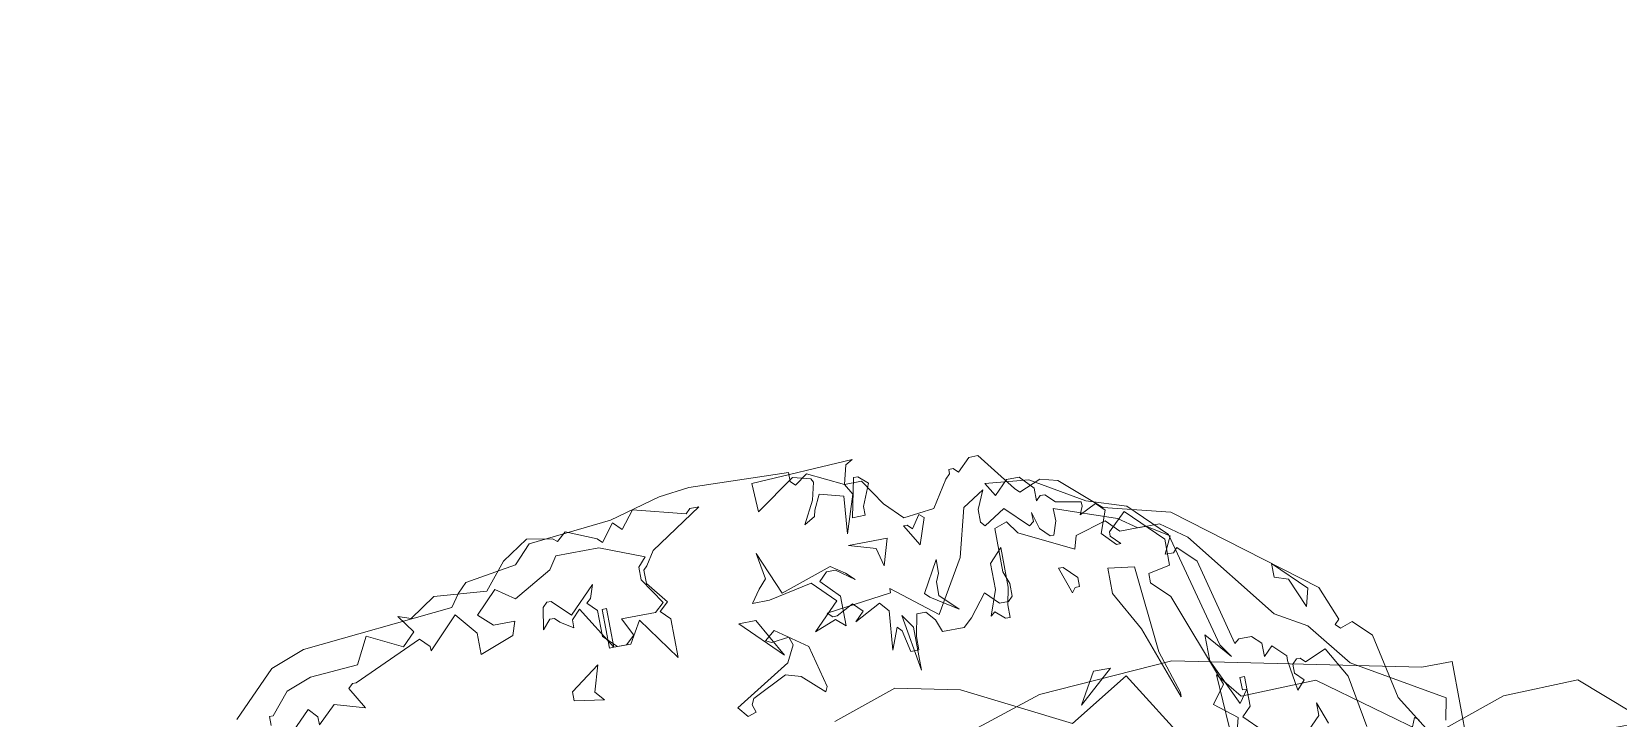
# Model space of a CAD drawing. Header units: millimetres. Extents: x 1418 to 1811, y 1796 to 1956.
# Drawn here: x 1472.459 to 1473.307, y 1834.508 to 1834.875 of the extents above; entities that cross this region are included whole.
import ezdxf

# ---------------------------------------------------------------- set-up
doc = ezdxf.new("R2010")
doc.units = ezdxf.units.MM
doc.layers.add('ARBRE', color=251, linetype='Continuous', lineweight=13)
doc.layers.add('VEGETAIS', color=3, linetype='Continuous')

# ---------------------------------------------------------------- blocks, each defined once
blk = doc.blocks.new('WMF26', base_point=(0, 0.0008))
at = {"color": 85}
for points in [[(7.3226, -0.1836), (7.3588, -0.2206), (7.4617, -0.1474), (7.7449, -0.2857), (7.8833, -0.2857), (8.0216, -0.4965), (8.1591, -0.6356), (8.4069, -0.6051), (8.5452, -0.3952), (8.5814, -0.3581), (8.5814, -0.3219), (8.6177, -0.3219), (8.6539, -0.3581), (8.756, -0.2569), (8.8292, -0.2569), (9.0688, -0.5689), (9.1051, -0.6051), (9.2804, -0.5327), (9.4187, -0.5689), (9.7316, -0.8464), (10.2552, -0.9839), (11.3025, -1.7915), (11.412, -2.069), (11.3758, -2.1052), (11.412, -2.1414), (11.5141, -2.1052), (11.6524, -2.2427), (11.7611, -2.7672), (11.9727, -3.1163)], [(10.2264, -11.7108), (9.9786, -11.7108), (9.7028, -11.9875), (9.5274, -11.9578), (8.756, -12.3728), (8.3048, -12.4823), (8.0578, -12.5119), (7.8462, -12.4823), (7.6066, -12.162), (7.5342, -12.097), (7.4979, -12.1332), (7.6066, -12.5119), (7.395, -12.5119), (7.3226, -12.4461), (6.6606, -12.6568), (6.2095, -12.6857), (5.4018, -12.5119), (5.3005, -12.5119), (5.3005, -12.2345), (4.8123, -12.1983), (4.7398, -12.1983)], [(2.6445, -1.2317), (2.9936, -0.8826), (3.2694, -0.7805), (4.492, -0.6718), (4.5653, -0.5689), (4.6377, -0.4965), (5.0527, -0.4314), (5.191, -0.2857), (5.8604, -0.2206), (6.2753, -0.1111), (6.5223, -0.0815), (7.3226, -0.1111), (7.3226, -0.1836), (7.3226, -0.1836)]]:
    blk.add_lwpolyline(points, dxfattribs=at)
at = {"color": 63}
for points in [[(7.7449, -0.2857), (7.796, -0.3738), (7.6955, -0.6776), (7.7211, -0.3754), (7.5325, -0.326), (7.4749, -0.4438), (7.4617, -0.4932), (7.3736, -0.5442), (7.4699, -0.3623), (7.5062, -0.2231), (7.4881, -0.1918), (7.3481, -0.1548), (7.0303, -0.3746), (7.0221, -0.1433), (7.8404, -0.1029), (7.7836, -0.1358), (7.7449, -0.2857), (7.7449, -0.2857)], [(6.5001, -0.2462), (6.5734, -0.2462), (6.1518, -0.522), (6.0777, -0.6315), (6.0489, -0.6611), (6.0489, -0.7698), (6.188, -0.9443), (6.1156, -1.0094), (6.188, -1.0827), (6.188, -1.3955), (5.9402, -1.0464), (5.8381, -1.221), (5.7006, -1.221), (5.489, -0.8711), (5.4166, -0.9443), (5.4166, -1.0094), (5.3145, -0.9443), (5.2783, -0.9081), (5.2421, -0.9081), (5.1762, -0.9806), (5.2058, -0.806), (5.2421, -0.7698), (5.2783, -0.7698), (5.4166, -0.9081), (5.6274, -0.6973), (5.5903, -0.806), (5.5541, -0.8348), (5.6274, -0.9081), (5.6274, -1.1189), (5.7295, -1.221), (5.8019, -1.221), (5.8744, -1.1551), (5.8019, -1.0094), (6.0777, -1.0094), (6.1518, -0.9443), (6.0127, -0.7336), (6.0127, -0.6315), (6.0777, -0.5582), (5.7295, -0.4199), (5.3804, -0.4199), (5.3145, -0.522), (5.0016, -0.6973), (4.8559, -0.5944), (4.6814, -0.7698), (4.7909, -0.8711), (4.9654, -0.8711), (4.9292, -0.9806), (4.6517, -1.0827), (4.6517, -0.9081), (4.5068, -0.7336), (4.2664, -0.9806), (4.2664, -0.9443), (4.194, -0.8711), (3.6333, -1.1189), (3.6045, -1.1189), (3.5683, -1.1551), (3.6695, -1.3297), (3.4299, -1.2572), (3.2842, -1.3955), (3.2842, -1.3297), (3.2192, -1.2572), (2.8693, -1.6063)], [(2.9055, -1.3297), (2.9055, -1.2572), (2.9343, -1.2572), (3.0808, -1.0827), (3.2842, -1.0094), (3.6695, -0.9806), (3.779, -0.7698), (4.0557, -0.9081), (4.1577, -0.806), (4.0557, -0.6611), (4.1577, -0.6973), (4.3685, -0.5582), (4.7909, -0.5944), (4.9654, -0.3837), (5.1762, -0.2462), (5.3804, -0.2824), (5.4166, -0.3112), (5.489, -0.2462), (5.7295, -0.3474), (5.7657, -0.3837), (5.8744, -0.2462), (5.9402, -0.3112), (6.0489, -0.1729), (6.4639, -0.2824), (6.5001, -0.2462), (6.5001, -0.2462)], [(8.7519, -0.7805), (8.7823, -0.8167), (8.956, -0.7081), (9.1306, -0.8826), (9.1668, -0.853), (9.1668, -0.7805), (9.203, -0.9188), (9.2771, -0.9913), (9.3059, -0.9913), (9.3422, -0.8826), (9.3422, -0.7805), (9.8296, -0.955), (9.9745, -1.0571), (10.1498, -1.0571), (10.3532, -1.2029), (10.9131, -1.9307), (11.1609, -2.0756), (11.4375, -2.4255), (12.1357, -2.8404), (12.0995, -3.0142)], [(11.8953, -2.9779), (11.859, -2.9491), (11.7866, -3.1237)], [(11.4737, -2.9491), (11.4013, -2.5268), (11.263, -2.2789), (11.0884, -2.353), (11.0522, -2.3168), (11.0226, -2.3168), (10.9863, -2.353), (10.9863, -2.4255), (11.0522, -2.4905), (10.9863, -2.563), (10.9501, -2.3168), (10.9501, -2.2789), (10.848, -2.1777), (10.7756, -2.2501), (10.7756, -2.1414), (10.7031, -2.0756), (10.601, -2.0756), (10.564, -2.1052), (10.3894, -1.4062), (10.2519, -1.2679), (10.2157, -1.3041), (10.1498, -1.3041), (10.2157, -1.1666), (10.0403, -1.0571), (9.8296, -1.0571), (9.7283, -0.955), (9.4805, -1.0275), (9.4508, -1.1304), (9.0293, -0.9188), (8.956, -0.8167), (8.8548, -0.853), (8.8548, -1.2029), (8.891, -1.3041), (8.891, -1.4062), (8.8548, -1.4424), (8.7823, -1.4424), (8.6794, -1.3404), (8.5419, -1.5157), (8.4686, -1.5816), (8.2941, -1.5816), (8.2579, -1.4795), (8.192, -1.4062), (8.1195, -1.4062), (8.0833, -1.5816), (8.0833, -1.6903), (8.0175, -1.6903), (7.9812, -1.5157), (7.945, -1.4795), (7.8791, -1.654), (7.9088, -1.3404), (7.8429, -1.2679), (7.6321, -1.3774), (7.7046, -1.3041), (7.6321, -1.2317), (7.4938, -1.3041), (7.4576, -1.3041), (7.4205, -1.2679), (7.945, -1.2029), (7.945, -1.1666), (8.2941, -1.4424), (8.5419, -1.0275), (8.6432, -0.643), (8.8185, -0.5327), (8.7519, -0.6792), (8.7519, -0.7805), (8.7519, -0.7805)], [(5.3112, -1.5083), (5.5508, -1.3338), (5.4849, -1.5445), (5.5508, -1.6178), (5.3112, -1.5808), (5.3112, -1.5083), (5.3112, -1.5083)], [(7.2929, -1.8805), (7.1217, -1.724), (7.0023, -1.6894), (6.7191, -1.8286), (6.6969, -1.8747), (6.7183, -1.9373), (6.6499, -1.9611), (6.5816, -1.8772), (7.0394, -1.5997), (7.1077, -1.4671), (7.0838, -1.398), (6.943, -1.4169), (6.8969, -1.3947), (6.9801, -1.3264), (7.2279, -1.5017), (7.3102, -1.8426), (7.2929, -1.8805), (7.2929, -1.8805)], [(9.5554, -2.1143), (9.2722, -2.3621), (9.4171, -2.1143), (9.5554, -2.1143), (9.5554, -2.1143)]]:
    blk.add_lwpolyline(points, dxfattribs=at)
at = {"color": 106}
for points in [[(7.9343, -0.3112), (7.861, -0.4858), (7.861, -0.5582), (7.7589, -0.5582), (7.8248, -0.2462), (7.861, -0.2462), (7.9343, -0.3112), (7.9343, -0.3112)], [(9.6073, -0.7698), (9.9201, -0.8711), (10.2042, -1.1551), (10.4438, -2.0937), (10.517, -2.2032), (10.3425, -1.9924), (10.3425, -2.2032), (10.517, -2.5819), (10.5903, -2.4798), (10.5533, -2.4798), (10.5533, -2.3786), (10.5903, -2.3786), (10.5903, -2.6181), (10.517, -2.6906), (10.6554, -2.8289)], [(10.9386, -2.9672), (11.1139, -2.7927), (11.1139, -2.6906), (11.179, -2.866)], [(10.4149, -2.931), (10.4808, -2.6906), (10.3063, -2.5523), (10.4149, -2.4074), (10.1317, -1.6433), (9.9926, -1.505), (9.9926, -1.4317), (10.168, -1.3955), (10.168, -1.1848), (9.8913, -0.9081), (9.7464, -1.0464), (9.7464, -1.0827), (9.8189, -1.1551), (9.7826, -1.1551), (9.6797, -1.0464), (9.7464, -0.8711), (9.6797, -0.806), (9.5422, -0.8711), (9.5711, -0.806), (9.5711, -0.7698), (9.3677, -0.7336), (9.2952, -0.6611), (9.259, -0.6611), (9.2211, -0.6973), (9.2211, -0.5944), (9.1199, -0.4858), (9.0178, -0.4858), (8.9091, -0.5944), (8.8441, -0.4858), (9.1923, -0.522), (9.6073, -0.7698), (9.6073, -0.7698)], [(8.2463, -0.8711), (8.1451, -0.6973), (8.1739, -0.6973), (8.2101, -0.7336), (8.2826, -0.6315), (8.3196, -0.6611), (8.2463, -0.8711), (8.2463, -0.8711)], [(7.5119, -0.9081), (7.6214, -0.9806), (7.6865, -1.0464), (7.5482, -0.9443), (7.4757, -0.9443), (7.4098, -1.0094), (7.5482, -1.1551), (7.5482, -1.3955), (7.4757, -1.3297), (7.3003, -1.3955), (7.5119, -1.1848), (7.3374, -1.0094), (6.9883, -1.0827), (6.85, -1.0827), (6.9224, -0.9806), (6.9883, -0.9081), (6.9513, -0.6973), (7.097, -1.0464), (7.5119, -0.9081), (7.5119, -0.9081)], [(7.9343, -0.9806), (7.8981, -0.8348), (7.6865, -0.7698), (7.9993, -0.7698), (7.9343, -0.9806), (7.9343, -0.9806)], [(5.7006, -1.221), (5.6644, -1.221), (5.6644, -0.9081), (5.7006, -0.9081), (5.7006, -1.221), (5.7006, -1.221)], [(8.3196, -1.1848), (8.3196, -1.2934), (8.4579, -1.4317), (8.2463, -1.2934), (8.2101, -1.2572), (8.3492, -1.0094), (8.3492, -1.1189), (8.3196, -1.1848), (8.3196, -1.1848)], [(8.8441, -1.4688), (8.8441, -1.5701), (8.8078, -1.5701), (8.7337, -1.505), (8.6975, -1.5338), (8.77, -1.3297), (8.77, -1.1189), (8.8729, -1.0094), (8.8729, -1.3297), (8.8441, -1.4688), (8.8441, -1.4688)], [(7.0245, -1.5338), (6.7117, -1.221), (6.85, -1.221), (7.0245, -1.5338), (7.0245, -1.5338)], [(9.4327, -1.3585), (9.4327, -1.4317), (9.3965, -1.4317), (9.3677, -1.4688), (9.2952, -1.2572), (9.3315, -1.2572), (9.4327, -1.3585), (9.4327, -1.3585)], [(9.9564, -2.0575), (10.0659, -2.4074), (10.0659, -2.4436), (9.8551, -1.8533), (9.6797, -1.5338), (9.6797, -1.3297), (9.8913, -1.3585), (9.9564, -2.0575), (9.9564, -2.0575)], [(8.0726, -1.8533), (7.9993, -1.3955), (8.0726, -1.505), (8.0726, -1.8533), (8.0726, -1.8533)], [(11.179, -1.92), (11.0777, -1.6796), (10.9682, -1.6433), (10.9682, -1.5338), (11.216, -1.7808), (11.179, -1.92), (11.179, -1.92)], [(7.3407, -12.6947), (7.1258, -12.7663), (6.9134, -12.7211), (6.5709, -12.5432), (6.3667, -12.6651), (6.2045, -12.4016)], [(6.0637, -12.4362), (6.0736, -12.6132), (6.0061, -12.5284), (5.7542, -12.535), (5.4141, -12.2822), (5.1548, -12.3695), (4.9028, -12.3761), (4.7489, -12.2386)]]:
    blk.add_lwpolyline(points, dxfattribs=at)
blk = doc.blocks.new('T2_02')
at = {"xscale": 0.3499999999999943, "yscale": 0.3499999999999943, "zscale": 0.3499999999999943}
blk.add_blockref('WMF26', (-2.2399, 1.997), dxfattribs=at)

msp = doc.modelspace()

# ---------------------------------------------------------------- linework, layer by layer
at = {"layer": 'VEGETAIS'}
for points in [[(1489.22484, 1838.59894), (1485.19468, 1835.45514), (1481.15414, 1837.04348), (1477.72516, 1834.03483), (1473.50398, 1839.06184), (1479.87106, 1839.06194), (1489.22484, 1838.59894)], [(1475.96131, 1833.89887), (1471.88225, 1835.8954), (1472.27532, 1833.09537), (1477.60418, 1832.27086), (1475.96131, 1833.89887)]]:
    msp.add_spline(points, degree=3, dxfattribs=at)

# ---------------------------------------------------------------- block references
at = {"layer": 'ARBRE'}
for p, xscale, yscale, zscale, rotation in [((1473.24657, 1833.42318), 0.4621142716754233, 0.4621142716754233, 0.4621142716754233, 190.6551472559353), ((1472.87163, 1834.25852), 0.1918409178794672, 0.1918409178794672, 0.1918409178794672, 10.65514725593884)]:
    msp.add_blockref('T2_02', p, dxfattribs=dict(at, xscale=xscale, yscale=yscale, zscale=zscale, rotation=rotation))

doc.saveas('drawing.dxf')
